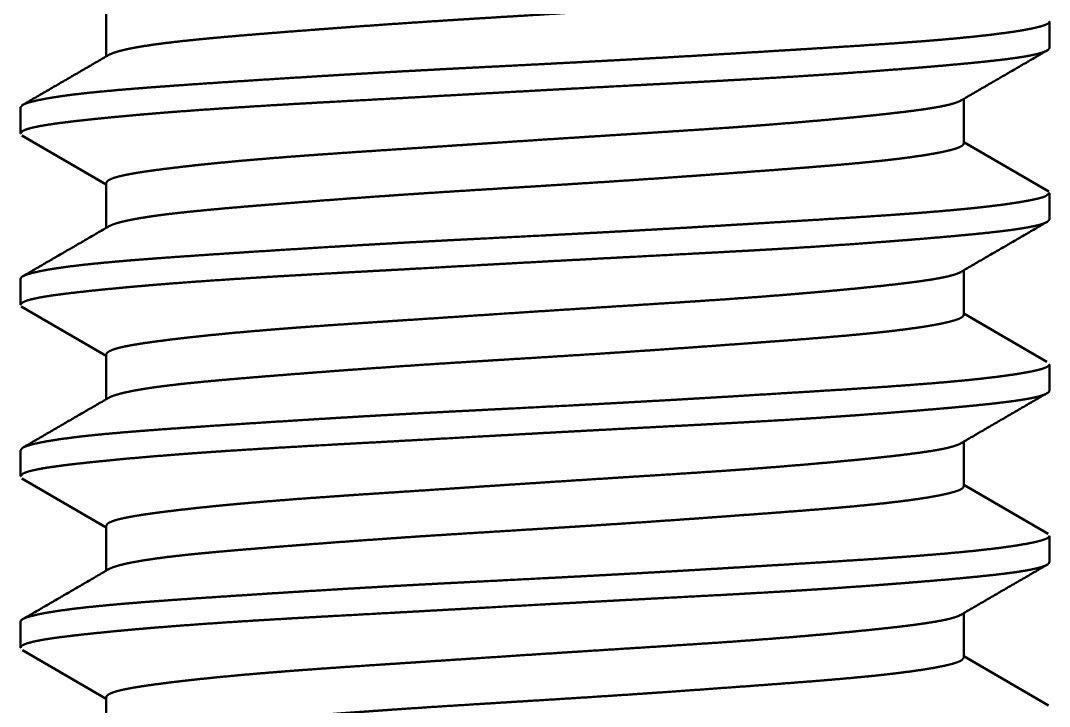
# Paper-space layout 'Layout1' of a CAD drawing. Header units: millimetres. Extents: x 0 to 420, y 0 to 297.
# Drawn here: x 142.78 to 148.79, y 161.11 to 165.11 of the extents above; entities that cross this region are included whole.
import ezdxf

# ---------------------------------------------------------------- set-up
doc = ezdxf.new("R2010")
doc.units = ezdxf.units.MM
doc.layers.add('170', color=7, linetype='Continuous', true_color=0xffffff)

psp = doc.layouts.get("Layout1")

# ---------------------------------------------------------------- linework, layer by layer
at = {"layer": '170', "color": 155, "linetype": 'Continuous', "lineweight": 50}
for p, q in [((143.285, 165.1602), (143.285, 164.8993)), ((148.785, 164.9492), (148.785, 165.1019)), ((148.285, 164.3909), (148.285, 164.6508)), ((142.785, 164.602), (142.785, 164.449)), ((142.7929, 164.4367), (143.285, 164.1508)), ((148.7816, 164.1104), (148.285, 164.399)), ((143.285, 164.1601), (143.285, 163.8992)), ((148.785, 163.9491), (148.785, 164.1019)), ((148.285, 163.3909), (148.285, 163.6509)), ((142.785, 163.602), (142.785, 163.4491)), ((142.7879, 163.4399), (143.285, 163.1512)), ((148.7709, 163.1166), (148.285, 163.3991)), ((143.285, 163.1601), (143.285, 162.8993)), ((148.785, 162.9491), (148.785, 163.102)), ((148.285, 162.3909), (148.285, 162.6514)), ((142.785, 162.6019), (142.785, 162.4492)), ((142.7927, 162.4368), (143.285, 162.1508)), ((148.7769, 162.1135), (148.285, 162.3993)), ((143.285, 162.1601), (143.285, 161.899)), ((148.785, 161.9491), (148.785, 162.102)), ((148.285, 161.3909), (148.285, 161.6508)), ((142.785, 161.6019), (142.785, 161.4491)), ((142.7963, 161.4348), (143.285, 161.1509)), ((148.7801, 161.1115), (148.285, 161.3991)), ((143.285, 161.1601), (143.285, 160.8991))]:
    psp.add_line(p, q, dxfattribs=at)
for points, knots in [([(143.2995, 164.9077), (143.3247, 164.919), (143.3555, 164.9287), (143.395, 164.9386), (143.4179, 164.9435), (143.4432, 164.9485), (143.4566, 164.951), (143.4706, 164.9535), (143.4851, 164.956), (143.5001, 164.9585), (143.5649, 164.9683), (143.6373, 164.9779), (143.7173, 164.9872), (143.8049, 164.9964), (143.8515, 165.001), (143.9001, 165.0056), (143.9505, 165.0102), (144.0023, 165.0148), (144.1101, 165.024), (144.2236, 165.0332), (144.3427, 165.0427), (144.4994, 165.0548), (144.5646, 165.0597), (144.6642, 165.0671), (144.7316, 165.0721), (144.8687, 165.0819), (145.0087, 165.0917), (145.1518, 165.1013), (145.2978, 165.1107), (145.372, 165.1154), (145.4464, 165.12), (145.5208, 165.1246), (145.744, 165.1383), (145.8929, 165.1476), (146.0418, 165.1569), (146.1908, 165.1665), (146.3383, 165.1763), (146.4828, 165.1861), (146.6245, 165.196), (146.7632, 165.2059), (146.899, 165.2158), (146.9659, 165.2206), (147.0318, 165.2255), (147.1594, 165.2349), (147.2815, 165.2441), (147.398, 165.2532), (147.509, 165.2623), (147.5625, 165.2669), (147.6145, 165.2715), (147.64, 165.2739), (147.665, 165.2762), (147.6896, 165.2785), (147.7137, 165.2809), (147.8054, 165.2903), (147.8895, 165.2999), (147.9661, 165.3096), (148.0352, 165.3194), (148.0668, 165.3244), (148.0966, 165.3294), (148.1242, 165.3343), (148.1496, 165.3393), (148.1938, 165.3489), (148.2293, 165.3583), (148.2563, 165.3676), (148.2744, 165.3768), (148.2776, 165.3791), (148.2802, 165.3814), (148.2823, 165.3837), (148.2837, 165.386), (148.285, 165.3907)], [0, 0, 0.005503, 0.011927, 0.020023, 0.024707, 0.029825, 0.032548, 0.035378, 0.038307, 0.041334, 0.054379, 0.068922, 0.084954, 0.102483, 0.111818, 0.121536, 0.131602, 0.141958, 0.163509, 0.186177, 0.209954, 0.241248, 0.254262, 0.274157, 0.28761, 0.314965, 0.342913, 0.371455, 0.400598, 0.415392, 0.430228, 0.445064, 0.489593, 0.51929, 0.548999, 0.578715, 0.608145, 0.636991, 0.665259, 0.692951, 0.720064, 0.733402, 0.746557, 0.772038, 0.796407, 0.819683, 0.84186, 0.852537, 0.862934, 0.868027, 0.873041, 0.877958, 0.882781, 0.901129, 0.91798, 0.933348, 0.947234, 0.953617, 0.959619, 0.965206, 0.970355, 0.979368, 0.986688, 0.992353, 0.996405, 0.997186, 0.997878, 0.998493, 0.999039, 1, 1]), ([(148.785, 165.1016), (148.785, 165.1015), (148.7845, 165.0992), (148.7834, 165.0969), (148.7816, 165.0946), (148.7792, 165.0924), (148.7627, 165.0833), (148.7356, 165.0742), (148.6981, 165.0649), (148.6501, 165.0553), (148.6364, 165.0529), (148.6221, 165.0504), (148.607, 165.0479), (148.5914, 165.0454), (148.5582, 165.0404), (148.5227, 165.0355), (148.4447, 165.0255), (148.3574, 165.0157), (148.2608, 165.006), (148.1549, 164.9965), (148.127, 164.9941), (148.0984, 164.9918), (148.0694, 164.9894), (148.0399, 164.9871), (147.9795, 164.9825), (147.9174, 164.9779), (147.7879, 164.9689), (147.6514, 164.9599), (147.5079, 164.9508), (147.3573, 164.9415), (147.2795, 164.9367), (147.2403, 164.9343), (147.121, 164.927), (146.8759, 164.9121), (146.6219, 164.8971), (146.4916, 164.8897), (146.4034, 164.8847), (146.3591, 164.8823), (146.1815, 164.8726), (146.0035, 164.8632), (145.825, 164.8539), (145.5565, 164.8402), (145.4218, 164.8334), (145.377, 164.8311), (145.2877, 164.8265), (145.1116, 164.8172), (144.9387, 164.8078), (144.7689, 164.798), (144.6022, 164.7881), (144.4387, 164.7781), (144.28, 164.7682), (144.1278, 164.7584), (143.9819, 164.7489), (143.8422, 164.7396), (143.709, 164.7303), (143.6448, 164.7257), (143.5824, 164.7212), (143.5222, 164.7166), (143.4642, 164.7121), (143.355, 164.7031), (143.2546, 164.6939), (143.163, 164.6845), (143.0803, 164.6747), (143.0611, 164.6722), (143.0424, 164.6697), (143.0244, 164.6672), (143.0071, 164.6646), (142.9744, 164.6596), (142.9443, 164.6546), (142.8919, 164.6447), (142.8498, 164.6348), (142.8326, 164.63), (142.818, 164.6252), (142.806, 164.6204), (142.7967, 164.6156), (142.785, 164.6016)], [0, 0, 0.000014, 0.000402, 0.000826, 0.001308, 0.001864, 0.004983, 0.009706, 0.016103, 0.024214, 0.026514, 0.028923, 0.031445, 0.034072, 0.039622, 0.045558, 0.058583, 0.07313, 0.089198, 0.106807, 0.111454, 0.116197, 0.121024, 0.125923, 0.135945, 0.14626, 0.167757, 0.190411, 0.214221, 0.239206, 0.2521, 0.258612, 0.278393, 0.31906, 0.36119, 0.382807, 0.397426, 0.404777, 0.434227, 0.463749, 0.49334, 0.537859, 0.560182, 0.567624, 0.582423, 0.611623, 0.640302, 0.668466, 0.696112, 0.723231, 0.749559, 0.774823, 0.799035, 0.822206, 0.844321, 0.854979, 0.865344, 0.875339, 0.884962, 0.903111, 0.919806, 0.935051, 0.948836, 0.952051, 0.955166, 0.958174, 0.961074, 0.966551, 0.971599, 0.980434, 0.987597, 0.990556, 0.993103, 0.99524, 0.996975, 1, 1]), ([(142.785, 164.449), (142.7964, 164.4633), (142.8006, 164.4657), (142.8056, 164.4681), (142.8112, 164.4705), (142.8175, 164.4729), (142.832, 164.4776), (142.8492, 164.4822), (142.8912, 164.4913), (142.9434, 164.5004), (143.0059, 164.5094), (143.0788, 164.5185), (143.0986, 164.5208), (143.119, 164.5232), (143.14, 164.5255), (143.1615, 164.5279), (143.2062, 164.5326), (143.2531, 164.5375), (143.3534, 164.5473), (143.4623, 164.5573), (143.5201, 164.5623), (143.58, 164.5673), (143.6108, 164.5698), (143.6421, 164.5723), (143.674, 164.5748), (143.7064, 164.5773), (143.8398, 164.5871), (143.9795, 164.5967), (144.1253, 164.6061), (144.2772, 164.6153), (144.3555, 164.6199), (144.4354, 164.6245), (144.5168, 164.6291), (144.5991, 164.6337), (144.936, 164.6521), (145.1088, 164.6616), (145.3734, 164.6764), (145.5531, 164.6864), (145.822, 164.7012), (146.0005, 164.7109), (146.3555, 164.7298), (146.4439, 164.7344), (146.5318, 164.739), (146.7047, 164.7481), (146.8733, 164.7571), (147.0378, 164.7662), (147.1981, 164.7754), (147.3542, 164.7849), (147.3925, 164.7874), (147.4306, 164.7898), (147.4681, 164.7923), (147.5052, 164.7948), (147.5781, 164.7998), (147.6491, 164.8048), (147.7858, 164.8148), (147.9153, 164.8247), (147.9773, 164.8296), (148.0376, 164.8345), (148.096, 164.8394), (148.1526, 164.8442), (148.259, 164.8538), (148.3559, 164.8631), (148.4434, 164.8722), (148.5215, 164.8812), (148.557, 164.8858), (148.5901, 164.8904), (148.6058, 164.8927), (148.6209, 164.895), (148.6353, 164.8973), (148.6491, 164.8997), (148.6974, 164.9092), (148.7351, 164.9189), (148.7623, 164.9288), (148.779, 164.9387), (148.7833, 164.9437), (148.7849, 164.9486), (148.785, 164.949)], [0, 0, 0.003028, 0.00384, 0.00475, 0.005763, 0.006875, 0.009405, 0.012345, 0.019459, 0.028235, 0.038685, 0.050846, 0.054154, 0.057557, 0.06105, 0.064634, 0.072076, 0.07988, 0.09656, 0.114672, 0.124266, 0.134221, 0.139337, 0.144543, 0.149841, 0.155218, 0.177367, 0.200541, 0.224729, 0.24993, 0.262911, 0.276153, 0.28965, 0.30331, 0.359164, 0.387812, 0.431686, 0.461475, 0.506073, 0.535666, 0.594524, 0.609168, 0.623751, 0.652401, 0.680358, 0.707629, 0.734213, 0.760103, 0.766467, 0.772776, 0.779009, 0.785165, 0.797253, 0.809042, 0.831728, 0.85323, 0.863537, 0.873545, 0.883255, 0.892657, 0.910341, 0.926452, 0.941013, 0.95403, 0.959959, 0.965498, 0.96812, 0.970644, 0.973066, 0.975378, 0.983534, 0.98998, 0.994768, 0.997977, 0.999069, 0.999935, 1, 1]), ([(148.2688, 164.6414), (148.2557, 164.6349), (148.2286, 164.6252), (148.1928, 164.6156), (148.1485, 164.6062), (148.0953, 164.597), (148.0807, 164.5947), (148.0655, 164.5924), (148.0498, 164.5901), (148.0336, 164.5878), (147.9999, 164.5832), (147.9643, 164.5786), (147.8875, 164.5694), (147.8032, 164.56), (147.7583, 164.5552), (147.7115, 164.5504), (147.6874, 164.548), (147.6377, 164.5431), (147.6122, 164.5407), (147.5065, 164.5308), (147.3952, 164.5209), (147.2786, 164.511), (147.1565, 164.5012), (147.0934, 164.4963), (147.029, 164.4915), (146.9631, 164.4867), (146.8961, 164.482), (146.76, 164.4728), (146.621, 164.4637), (146.4793, 164.4546), (146.2615, 164.4408), (146.1502, 164.4337), (146.0756, 164.429), (145.8892, 164.417), (145.5915, 164.3975), (145.4059, 164.3851), (145.3317, 164.3802), (145.2212, 164.3728), (145.1484, 164.368), (144.8653, 164.3494), (144.7284, 164.3402), (144.5946, 164.331), (144.529, 164.3264), (144.4644, 164.3217), (144.4013, 164.317), (144.3397, 164.3123), (144.2207, 164.3028), (144.1074, 164.2932), (143.9998, 164.2834), (143.898, 164.2735), (143.8735, 164.271), (143.8494, 164.2685), (143.8259, 164.266), (143.8028, 164.2635), (143.7581, 164.2585), (143.7153, 164.2536), (143.6355, 164.2439), (143.5633, 164.2345), (143.5301, 164.2298), (143.4988, 164.2252), (143.4838, 164.2229), (143.4694, 164.2206), (143.4554, 164.2183), (143.442, 164.216), (143.3939, 164.2069), (143.3546, 164.1977), (143.324, 164.1885), (143.3022, 164.1791), (143.2945, 164.1743), (143.2891, 164.1695), (143.285, 164.1601)], [0, 0, 0.002905, 0.008645, 0.016017, 0.02505, 0.03579, 0.038747, 0.041807, 0.044963, 0.048213, 0.054991, 0.062142, 0.077551, 0.094433, 0.10343, 0.112799, 0.117624, 0.12756, 0.132667, 0.153815, 0.176055, 0.199369, 0.22376, 0.236358, 0.249231, 0.262382, 0.275752, 0.302928, 0.330658, 0.35894, 0.402404, 0.424607, 0.439502, 0.476699, 0.536097, 0.573148, 0.587957, 0.61002, 0.624536, 0.681041, 0.708365, 0.735067, 0.748179, 0.761069, 0.773667, 0.78598, 0.809749, 0.832391, 0.853905, 0.874273, 0.879183, 0.884, 0.888719, 0.893342, 0.902296, 0.910871, 0.926883, 0.941384, 0.948066, 0.954367, 0.957376, 0.960286, 0.963102, 0.965812, 0.975567, 0.983599, 0.989962, 0.994699, 0.996494, 0.997941, 1, 1]), ([(143.2965, 163.9058), (143.3029, 163.9096), (143.3252, 163.9192), (143.3564, 163.929), (143.3754, 163.9339), (143.3965, 163.9389), (143.4196, 163.9439), (143.4449, 163.9488), (143.5014, 163.9587), (143.566, 163.9685), (143.6014, 163.9733), (143.6388, 163.9781), (143.6583, 163.9805), (143.6783, 163.9828), (143.6989, 163.9852), (143.7199, 163.9875), (143.8081, 163.9967), (143.9029, 164.0058), (144.0042, 164.0149), (144.112, 164.0241), (144.1683, 164.0288), (144.2559, 164.0358), (144.3163, 164.0406), (144.3468, 164.043), (144.4717, 164.0527), (144.6007, 164.0624), (144.7339, 164.0722), (144.8712, 164.0821), (144.9414, 164.087), (145.0126, 164.092), (145.0846, 164.0968), (145.1569, 164.1016), (145.3025, 164.111), (145.5976, 164.1293), (145.7846, 164.1408), (145.8599, 164.1455), (145.9726, 164.1525), (146.0471, 164.1573), (146.1948, 164.1668), (146.3409, 164.1765), (146.4852, 164.1863), (146.6278, 164.1962), (146.6984, 164.2012), (146.7679, 164.2062), (146.9036, 164.2161), (147.1615, 164.2351), (147.2836, 164.2443), (147.343, 164.2489), (147.4012, 164.2535), (147.5129, 164.2626), (147.6177, 164.2718), (147.7156, 164.2811), (147.8068, 164.2905), (147.8499, 164.2953), (147.8912, 164.3001), (147.9112, 164.3025), (147.9307, 164.305), (147.9498, 164.3075), (147.9684, 164.3099), (148.0375, 164.3198), (148.0981, 164.3296), (148.1504, 164.3394), (148.1945, 164.3491), (148.2133, 164.3538), (148.2301, 164.3586), (148.2377, 164.3609), (148.2447, 164.3633), (148.2512, 164.3656), (148.257, 164.3679), (148.2749, 164.3771), (148.2838, 164.3862), (148.285, 164.3906)], [0, 0, 0.001482, 0.006303, 0.012821, 0.016725, 0.021034, 0.025743, 0.030854, 0.042266, 0.055272, 0.062378, 0.069886, 0.073795, 0.077808, 0.081922, 0.086128, 0.103772, 0.122716, 0.142948, 0.16447, 0.175719, 0.19321, 0.205248, 0.211347, 0.236266, 0.262011, 0.288572, 0.315953, 0.329955, 0.344167, 0.358517, 0.372934, 0.401962, 0.460778, 0.49806, 0.513081, 0.535532, 0.550387, 0.579844, 0.608962, 0.637741, 0.66618, 0.680257, 0.694129, 0.721194, 0.772632, 0.797008, 0.80886, 0.820475, 0.842767, 0.863691, 0.883271, 0.901507, 0.910122, 0.918399, 0.922407, 0.926332, 0.930163, 0.933895, 0.947766, 0.959986, 0.970579, 0.979549, 0.983423, 0.986888, 0.988466, 0.989938, 0.991302, 0.992556, 0.996553, 0.999095, 1, 1]), ([(148.785, 164.1017), (148.7634, 164.0836), (148.7576, 164.0813), (148.7512, 164.079), (148.7441, 164.0767), (148.7364, 164.0744), (148.7189, 164.0697), (148.6989, 164.0651), (148.6512, 164.0555), (148.5934, 164.0457), (148.5255, 164.0358), (148.4472, 164.0258), (148.4261, 164.0233), (148.4043, 164.0209), (148.3821, 164.0184), (148.3592, 164.0159), (148.312, 164.011), (148.2627, 164.0062), (148.1576, 163.9967), (148.044, 163.9874), (147.9841, 163.9828), (147.922, 163.9782), (147.8901, 163.9759), (147.8577, 163.9737), (147.8247, 163.9714), (147.7913, 163.9691), (147.654, 163.96), (147.5107, 163.951), (147.3616, 163.9418), (147.1269, 163.9274), (147.0458, 163.9224), (146.9632, 163.9174), (146.8796, 163.9123), (146.7106, 163.9023), (146.539, 163.8924), (146.3648, 163.8826), (146.1881, 163.873), (146.0088, 163.8634), (145.8285, 163.8541), (145.4712, 163.8359), (145.294, 163.8268), (145.1179, 163.8176), (145.0302, 163.8128), (144.943, 163.808), (144.7719, 163.7982), (144.6054, 163.7883), (144.4434, 163.7784), (144.2858, 163.7685), (144.1327, 163.7588), (144.058, 163.7539), (143.985, 163.7491), (143.8447, 163.7397), (143.7118, 163.7305), (143.5864, 163.7215), (143.5265, 163.717), (143.4684, 163.7125), (143.4123, 163.7079), (143.358, 163.7033), (143.2565, 163.6941), (143.1646, 163.6846), (143.0823, 163.6749), (143.0095, 163.665), (142.9768, 163.66), (142.9464, 163.655), (142.9321, 163.6525), (142.9185, 163.6499), (142.9054, 163.6474), (142.8931, 163.6449), (142.8505, 163.635), (142.8185, 163.6254), (142.7971, 163.6159), (142.7864, 163.6066), (142.785, 163.6017)], [0, 0, 0.004662, 0.005686, 0.006817, 0.008053, 0.009392, 0.012383, 0.015789, 0.023842, 0.03355, 0.044921, 0.057983, 0.061511, 0.065132, 0.068843, 0.072642, 0.080504, 0.088717, 0.106191, 0.125059, 0.135018, 0.145331, 0.150621, 0.156, 0.16147, 0.167016, 0.189814, 0.213588, 0.23833, 0.277257, 0.290721, 0.30443, 0.318288, 0.346327, 0.374793, 0.40368, 0.432991, 0.462732, 0.492618, 0.551876, 0.581253, 0.610461, 0.625001, 0.639465, 0.667839, 0.695466, 0.722352, 0.748499, 0.773898, 0.786304, 0.798415, 0.821702, 0.843754, 0.864578, 0.87453, 0.884171, 0.893503, 0.902517, 0.919406, 0.934699, 0.948423, 0.960582, 0.966075, 0.971172, 0.973572, 0.975872, 0.978068, 0.980155, 0.987401, 0.992927, 0.9968, 0.99916, 1, 1]), ([(142.785, 163.4491), (142.7863, 163.454), (142.7969, 163.4637), (142.8181, 163.4731), (142.8498, 163.4824), (142.8922, 163.4915), (142.9044, 163.4938), (142.9174, 163.4961), (142.931, 163.4984), (142.9452, 163.5006), (142.9756, 163.5052), (143.0084, 163.5097), (143.0811, 163.5188), (143.1633, 163.5281), (143.2548, 163.5377), (143.3559, 163.5476), (143.3827, 163.5501), (143.4101, 163.5526), (143.438, 163.5551), (143.4663, 163.5576), (143.5244, 163.5627), (143.5844, 163.5677), (143.7097, 163.5776), (143.8424, 163.5873), (143.9822, 163.5969), (144.1295, 163.6064), (144.1674, 163.6087), (144.2442, 163.6134), (144.3613, 163.6203), (144.4407, 163.6248), (144.6028, 163.6339), (144.7691, 163.643), (144.9397, 163.6523), (145.0266, 163.657), (145.1145, 163.6619), (145.4683, 163.6817), (145.6464, 163.6916), (145.915, 163.7063), (146.05, 163.7135), (146.14, 163.7184), (146.3619, 163.7301), (146.7078, 163.7483), (146.8766, 163.7573), (147.0425, 163.7664), (147.124, 163.771), (147.2039, 163.7757), (147.3592, 163.7852), (147.5084, 163.795), (147.6516, 163.805), (147.7887, 163.815), (147.8549, 163.82), (147.9195, 163.825), (147.9818, 163.83), (148.042, 163.8349), (148.1558, 163.8445), (148.261, 163.854), (148.3576, 163.8632), (148.4455, 163.8724), (148.4661, 163.8747), (148.4861, 163.877), (148.5054, 163.8793), (148.5241, 163.8816), (148.5595, 163.8861), (148.5924, 163.8907), (148.6504, 163.8999), (148.6982, 163.9093), (148.7183, 163.9142), (148.7358, 163.9191), (148.7507, 163.9241), (148.763, 163.9291), (148.7794, 163.9391), (148.785, 163.9489), (148.785, 163.9491)], [0, 0, 0.000836, 0.003213, 0.007057, 0.012531, 0.019701, 0.021765, 0.02394, 0.026224, 0.028617, 0.033701, 0.03918, 0.05131, 0.064997, 0.080237, 0.097052, 0.101505, 0.106056, 0.110691, 0.115405, 0.12506, 0.135019, 0.155836, 0.177851, 0.201063, 0.225493, 0.231784, 0.244509, 0.263933, 0.277105, 0.303977, 0.331551, 0.359834, 0.374243, 0.388813, 0.447479, 0.477008, 0.521539, 0.543918, 0.558832, 0.595614, 0.652961, 0.680941, 0.708453, 0.721964, 0.735221, 0.760977, 0.785731, 0.809492, 0.832246, 0.843243, 0.853959, 0.864312, 0.874303, 0.893211, 0.910695, 0.926761, 0.94139, 0.944821, 0.948154, 0.951379, 0.954497, 0.96041, 0.965898, 0.975622, 0.98369, 0.987109, 0.990117, 0.992719, 0.994914, 0.998096, 0.999974, 1, 1]), ([(148.2656, 163.6396), (148.2565, 163.6353), (148.2441, 163.6304), (148.2295, 163.6254), (148.1936, 163.6158), (148.1493, 163.6064), (148.0967, 163.5972), (148.0359, 163.5881), (148.0024, 163.5835), (147.9668, 163.5789), (147.9482, 163.5766), (147.9291, 163.5743), (147.9095, 163.5719), (147.8894, 163.5696), (147.8047, 163.5601), (147.7133, 163.5506), (147.6152, 163.5409), (147.5104, 163.5311), (147.4555, 163.5262), (147.3988, 163.5212), (147.3699, 163.5187), (147.3109, 163.5137), (147.281, 163.5112), (147.1586, 163.5013), (147.0318, 163.4917), (146.9006, 163.4823), (146.7649, 163.4731), (146.6954, 163.4685), (146.6248, 163.4639), (146.4819, 163.4548), (146.1912, 163.4363), (145.8943, 163.4173), (145.7437, 163.4075), (145.5941, 163.3976), (145.2991, 163.378), (145.0097, 163.3589), (144.9384, 163.3542), (144.8681, 163.3495), (144.7307, 163.3404), (144.5976, 163.3312), (144.4687, 163.322), (144.4058, 163.3174), (144.3441, 163.3127), (144.3136, 163.3103), (144.2834, 163.3079), (144.2534, 163.3055), (144.2238, 163.3031), (144.1094, 163.2934), (144.0017, 163.2836), (143.9006, 163.2737), (143.806, 163.2638), (143.7613, 163.2589), (143.7182, 163.2539), (143.6767, 163.249), (143.6372, 163.2441), (143.5645, 163.2346), (143.5, 163.2254), (143.4436, 163.2163), (143.3955, 163.2072), (143.3746, 163.2026), (143.3557, 163.198), (143.3471, 163.1957), (143.339, 163.1934), (143.3315, 163.191), (143.3246, 163.1887), (143.3025, 163.1793), (143.2893, 163.1697), (143.285, 163.1605)], [0, 0, 0.001999, 0.004658, 0.007743, 0.01515, 0.02417, 0.034803, 0.04706, 0.0538, 0.060955, 0.06469, 0.068531, 0.072473, 0.076504, 0.093479, 0.111798, 0.131445, 0.152423, 0.163416, 0.174748, 0.180544, 0.192336, 0.198316, 0.22279, 0.24814, 0.274359, 0.301455, 0.315334, 0.329435, 0.357984, 0.416029, 0.475335, 0.505409, 0.535295, 0.594221, 0.65202, 0.666268, 0.680312, 0.707753, 0.734351, 0.760103, 0.772666, 0.785013, 0.791106, 0.797148, 0.803135, 0.80906, 0.831941, 0.853496, 0.873743, 0.892687, 0.901666, 0.910315, 0.918627, 0.926564, 0.941188, 0.954175, 0.965546, 0.975307, 0.979583, 0.983453, 0.985235, 0.98691, 0.988474, 0.98993, 0.994718, 0.997959, 1, 1]), ([(143.3011, 162.9086), (143.3035, 162.9099), (143.3137, 162.9147), (143.3261, 162.9195), (143.3574, 162.9293), (143.3973, 162.9391), (143.4457, 162.949), (143.5028, 162.9589), (143.5184, 162.9614), (143.5346, 162.9639), (143.5512, 162.9664), (143.5683, 162.9688), (143.604, 162.9737), (143.6414, 162.9784), (143.7219, 162.9878), (143.8096, 162.9969), (143.9046, 163.006), (144.0071, 163.0152), (144.1159, 163.0244), (144.23, 163.0338), (144.3493, 163.0432), (144.4737, 163.0528), (144.5379, 163.0577), (144.6366, 163.0651), (144.7041, 163.0701), (144.7382, 163.0725), (144.8761, 163.0824), (145.0165, 163.0922), (145.1595, 163.1018), (145.3049, 163.1112), (145.4529, 163.1204), (145.5278, 163.125), (145.6027, 163.1296), (145.9011, 163.1481), (146.0495, 163.1574), (146.1975, 163.167), (146.2713, 163.1718), (146.4181, 163.1817), (146.4903, 163.1866), (146.6322, 163.1965), (146.7706, 163.2064), (147.0374, 163.2259), (147.102, 163.2307), (147.1654, 163.2354), (147.2274, 163.24), (147.2878, 163.2446), (147.4043, 163.2537), (147.5148, 163.2628), (147.6194, 163.272), (147.7179, 163.2813), (147.7416, 163.2837), (147.7649, 163.286), (147.7876, 163.2884), (147.8099, 163.2908), (147.8529, 163.2956), (147.8939, 163.3004), (147.9701, 163.3101), (148.0385, 163.3199), (148.0698, 163.3249), (148.0991, 163.3298), (148.1131, 163.3323), (148.1265, 163.3348), (148.1394, 163.3372), (148.1518, 163.3397), (148.1959, 163.3494), (148.231, 163.3589), (148.2575, 163.3681), (148.2751, 163.3772), (148.2806, 163.3818), (148.2839, 163.3864), (148.285, 163.3906)], [0, 0, 0.000543, 0.002797, 0.005451, 0.011979, 0.020156, 0.029997, 0.041532, 0.044686, 0.047943, 0.051295, 0.054739, 0.061901, 0.069425, 0.085554, 0.10312, 0.122132, 0.142612, 0.164367, 0.187167, 0.210997, 0.235858, 0.248675, 0.268389, 0.281857, 0.288665, 0.316203, 0.34424, 0.372773, 0.4018, 0.431328, 0.446271, 0.461214, 0.520754, 0.550382, 0.579915, 0.594647, 0.62394, 0.638357, 0.666681, 0.694332, 0.747606, 0.760498, 0.773171, 0.785546, 0.797618, 0.820878, 0.84296, 0.863869, 0.883587, 0.888328, 0.892982, 0.897537, 0.901992, 0.910608, 0.918836, 0.934135, 0.947901, 0.95421, 0.960134, 0.96295, 0.965669, 0.968291, 0.970811, 0.979797, 0.987049, 0.992619, 0.996576, 0.998004, 0.999133, 1, 1]), ([(148.785, 163.1019), (148.7798, 163.0929), (148.7639, 163.0838), (148.7375, 163.0747), (148.7203, 163.0701), (148.7004, 163.0654), (148.6895, 163.063), (148.6778, 163.0606), (148.6655, 163.0582), (148.6526, 163.0558), (148.5946, 163.0459), (148.5268, 163.036), (148.4495, 163.0261), (148.3626, 163.0163), (148.3156, 163.0114), (148.2661, 163.0065), (148.2404, 163.0041), (148.2141, 163.0017), (148.1873, 162.9993), (148.16, 162.9969), (148.0461, 162.9876), (147.9246, 162.9784), (147.7957, 162.9694), (147.6592, 162.9604), (147.5881, 162.9558), (147.4404, 162.9466), (147.2095, 162.9324), (146.8856, 162.9127), (146.6737, 162.9002), (146.587, 162.8951), (146.4558, 162.8877), (146.368, 162.8828), (146.1916, 162.8731), (146.0139, 162.8637), (145.6553, 162.8452), (145.5649, 162.8407), (145.4751, 162.8361), (145.2972, 162.827), (145.1217, 162.8178), (144.9487, 162.8083), (144.8631, 162.8035), (144.7782, 162.7986), (144.6938, 162.7936), (144.6102, 162.7886), (144.4465, 162.7786), (144.2886, 162.7687), (144.1365, 162.759), (143.9901, 162.7495), (143.8495, 162.74), (143.7814, 162.7354), (143.715, 162.7308), (143.5886, 162.7216), (143.4707, 162.7126), (143.3612, 162.7036), (143.2601, 162.6944), (143.2127, 162.6898), (143.1674, 162.685), (143.1456, 162.6825), (143.1244, 162.6801), (143.1039, 162.6776), (143.084, 162.6751), (143.0108, 162.6652), (142.9477, 162.6552), (142.8947, 162.6453), (142.8519, 162.6354), (142.8427, 162.6329), (142.8343, 162.6305), (142.8264, 162.6281), (142.8193, 162.6256), (142.807, 162.6208), (142.7975, 162.6161), (142.785, 162.602)], [0, 0, 0.001731, 0.004751, 0.00938, 0.012328, 0.015709, 0.017564, 0.019531, 0.021609, 0.023793, 0.033535, 0.044868, 0.057773, 0.072254, 0.080092, 0.088331, 0.092605, 0.096975, 0.101429, 0.105963, 0.124887, 0.145059, 0.166468, 0.189124, 0.200923, 0.225424, 0.263732, 0.317472, 0.352607, 0.366995, 0.388751, 0.403312, 0.432579, 0.462034, 0.521507, 0.536485, 0.551388, 0.580887, 0.609979, 0.638668, 0.652862, 0.666953, 0.680945, 0.694827, 0.721982, 0.748173, 0.773413, 0.797704, 0.821039, 0.832344, 0.843367, 0.864353, 0.883936, 0.902133, 0.918947, 0.926831, 0.934364, 0.937997, 0.941533, 0.944961, 0.948281, 0.960517, 0.97109, 0.980018, 0.987299, 0.988863, 0.990323, 0.99168, 0.992933, 0.995115, 0.996879, 1, 1]), ([(142.785, 162.4494), (142.7972, 162.4638), (142.8066, 162.4686), (142.8187, 162.4733), (142.8336, 162.478), (142.8511, 162.4827), (142.8939, 162.4919), (142.9468, 162.5009), (143.0097, 162.5099), (143.0826, 162.519), (143.1228, 162.5236), (143.1657, 162.5283), (143.188, 162.5307), (143.211, 162.5331), (143.2344, 162.5356), (143.2584, 162.538), (143.3595, 162.5479), (143.4689, 162.5579), (143.5865, 162.5678), (143.7125, 162.5778), (143.7453, 162.5802), (143.7786, 162.5827), (143.8124, 162.5852), (143.8467, 162.5876), (143.9165, 162.5925), (143.9876, 162.5973), (144.134, 162.6066), (144.2861, 162.6159), (144.4436, 162.625), (144.6068, 162.6341), (144.6905, 162.6387), (144.7327, 162.641), (144.8602, 162.6479), (145.119, 162.6621), (145.4718, 162.6818), (145.6515, 162.6918), (145.7419, 162.6968), (145.8319, 162.7017), (146.011, 162.7114), (146.1887, 162.7209), (146.4526, 162.7349), (146.5834, 162.7417), (146.6702, 162.7463), (146.8827, 162.7576), (147.0473, 162.7667), (147.2071, 162.7759), (147.362, 162.7854), (147.4376, 162.7903), (147.512, 162.7953), (147.5852, 162.8003), (147.6566, 162.8053), (147.7935, 162.8154), (147.9226, 162.8253), (148.0441, 162.8351), (148.1579, 162.8447), (148.2119, 162.8495), (148.2639, 162.8542), (148.3137, 162.8589), (148.361, 162.8636), (148.4482, 162.8727), (148.5257, 162.8818), (148.5935, 162.8908), (148.6515, 162.9001), (148.6645, 162.9025), (148.6769, 162.9048), (148.6886, 162.9072), (148.6996, 162.9097), (148.7196, 162.9145), (148.737, 162.9195), (148.7636, 162.9294), (148.7796, 162.9393), (148.785, 162.9494)], [0, 0, 0.003123, 0.004871, 0.007027, 0.009609, 0.012614, 0.019855, 0.028737, 0.039254, 0.051421, 0.05813, 0.065262, 0.068985, 0.072803, 0.076706, 0.080697, 0.09752, 0.115709, 0.135253, 0.156167, 0.16161, 0.16714, 0.17276, 0.178456, 0.190025, 0.20183, 0.226128, 0.251344, 0.277473, 0.304527, 0.318405, 0.325406, 0.346551, 0.389462, 0.447956, 0.477755, 0.492742, 0.507672, 0.537361, 0.566821, 0.610586, 0.632273, 0.64666, 0.681898, 0.709184, 0.735675, 0.761373, 0.773925, 0.786273, 0.798414, 0.810261, 0.832986, 0.854431, 0.874611, 0.89352, 0.902492, 0.911138, 0.919417, 0.927285, 0.941804, 0.95472, 0.966047, 0.975778, 0.977961, 0.980043, 0.982022, 0.983894, 0.987305, 0.990286, 0.994989, 0.998105, 1, 1]), ([(148.276, 162.6462), (148.257, 162.6355), (148.2304, 162.6257), (148.195, 162.6161), (148.1741, 162.6114), (148.1508, 162.6067), (148.1384, 162.6044), (148.1254, 162.602), (148.1119, 162.5997), (148.0979, 162.5974), (148.037, 162.5883), (147.9684, 162.5791), (147.892, 162.5699), (147.8079, 162.5605), (147.7629, 162.5557), (147.716, 162.5509), (147.6673, 162.546), (147.6171, 162.5411), (147.5123, 162.5313), (147.4017, 162.5214), (147.2852, 162.5115), (147.1629, 162.5017), (147.0996, 162.4968), (147.0348, 162.4919), (146.9693, 162.4872), (146.9029, 162.4825), (146.7676, 162.4733), (146.629, 162.4642), (146.4871, 162.4551), (146.3052, 162.4436), (146.2682, 162.4412), (146.1943, 162.4365), (146.0461, 162.4271), (145.8975, 162.4175), (145.6741, 162.4029), (145.5621, 162.3955), (145.4873, 162.3905), (145.3018, 162.3782), (145.1563, 162.3685), (144.873, 162.3499), (144.7354, 162.3407), (144.6675, 162.3361), (144.6006, 162.3314), (144.4709, 162.3222), (144.3464, 162.3128), (144.2273, 162.3034), (144.1134, 162.2937), (144.0585, 162.2888), (144.005, 162.2839), (143.9787, 162.2814), (143.9528, 162.2789), (143.9275, 162.2764), (143.9026, 162.2739), (143.8076, 162.264), (143.72, 162.2541), (143.6398, 162.2444), (143.5669, 162.235), (143.5499, 162.2326), (143.5333, 162.2303), (143.5172, 162.228), (143.5016, 162.2257), (143.472, 162.221), (143.4446, 162.2165), (143.3963, 162.2074), (143.3566, 162.1983), (143.3255, 162.189), (143.3031, 162.1796), (143.2952, 162.1748), (143.2895, 162.17), (143.285, 162.1604)], [0, 0, 0.004338, 0.009971, 0.017251, 0.021525, 0.026231, 0.028748, 0.031372, 0.034096, 0.036915, 0.049157, 0.062928, 0.078222, 0.095046, 0.104041, 0.113427, 0.123156, 0.133179, 0.154105, 0.176187, 0.19942, 0.223817, 0.236454, 0.249356, 0.262426, 0.275663, 0.302625, 0.330236, 0.358496, 0.394751, 0.402109, 0.416844, 0.446366, 0.475955, 0.520472, 0.542789, 0.55769, 0.594665, 0.623659, 0.680092, 0.707525, 0.721046, 0.734377, 0.760241, 0.785049, 0.808812, 0.831527, 0.84249, 0.853185, 0.858432, 0.863595, 0.868664, 0.873639, 0.89262, 0.91014, 0.926208, 0.940817, 0.944239, 0.947569, 0.950806, 0.953945, 0.959899, 0.965421, 0.97519, 0.983285, 0.989735, 0.994571, 0.996414, 0.997895, 1, 1]), ([(143.2957, 161.9053), (143.3039, 161.9101), (143.3266, 161.9197), (143.3581, 161.9294), (143.3772, 161.9344), (143.3985, 161.9394), (143.422, 161.9444), (143.4476, 161.9493), (143.5047, 161.9593), (143.5697, 161.969), (143.6427, 161.9786), (143.7236, 161.9879), (143.7451, 161.9903), (143.7671, 161.9926), (143.7896, 161.9949), (143.8125, 161.9972), (143.8596, 162.0018), (143.9081, 162.0063), (144.0099, 162.0154), (144.1179, 162.0246), (144.2319, 162.0339), (144.3522, 162.0434), (144.4146, 162.0483), (144.4781, 162.0532), (144.6079, 162.063), (144.7413, 162.0728), (144.8784, 162.0826), (144.9483, 162.0875), (145.0191, 162.0924), (145.0909, 162.0973), (145.1636, 162.1021), (145.3101, 162.1115), (145.4575, 162.1207), (145.7545, 162.139), (145.8292, 162.1436), (145.9417, 162.1506), (146.0168, 162.1553), (146.2027, 162.1673), (146.3489, 162.177), (146.4928, 162.1868), (146.6345, 162.1967), (146.7045, 162.2017), (146.8085, 162.2092), (146.8767, 162.2141), (147.0418, 162.2262), (147.1683, 162.2356), (147.2898, 162.2448), (147.4064, 162.2539), (147.4628, 162.2585), (147.4905, 162.2608), (147.5179, 162.2631), (147.5713, 162.2677), (147.623, 162.2723), (147.7208, 162.2816), (147.8116, 162.291), (147.8952, 162.3006), (147.9716, 162.3103), (148.0071, 162.3153), (148.0406, 162.3203), (148.0719, 162.3252), (148.1011, 162.3302), (148.1531, 162.34), (148.1966, 162.3496), (148.2316, 162.359), (148.258, 162.3683), (148.2632, 162.3706), (148.2679, 162.3729), (148.272, 162.3752), (148.2756, 162.3775), (148.2809, 162.3821), (148.2841, 162.3867), (148.285, 162.391)], [0, 0, 0.001895, 0.00679, 0.013348, 0.017272, 0.021633, 0.026413, 0.031591, 0.043118, 0.0562, 0.070832, 0.087037, 0.091336, 0.095736, 0.100235, 0.104817, 0.114214, 0.12392, 0.144249, 0.165796, 0.188558, 0.21255, 0.225005, 0.23767, 0.26355, 0.29016, 0.317492, 0.331431, 0.345551, 0.35986, 0.374347, 0.403561, 0.432927, 0.492114, 0.507004, 0.529413, 0.544389, 0.581437, 0.610571, 0.639266, 0.667522, 0.681482, 0.702213, 0.715818, 0.748737, 0.773959, 0.798202, 0.82146, 0.832717, 0.838251, 0.843718, 0.854387, 0.864696, 0.884246, 0.902387, 0.919128, 0.934455, 0.941585, 0.94832, 0.954628, 0.960512, 0.97103, 0.97989, 0.987101, 0.992672, 0.993812, 0.994851, 0.995787, 0.996623, 0.998029, 0.999132, 1, 1]), ([(148.785, 162.102), (148.7801, 162.0932), (148.7772, 162.0909), (148.7736, 162.0886), (148.7693, 162.0863), (148.7644, 162.084), (148.738, 162.0749), (148.7013, 162.0656), (148.6543, 162.0561), (148.5969, 162.0463), (148.5643, 162.0413), (148.529, 162.0363), (148.4912, 162.0313), (148.4512, 162.0263), (148.3643, 162.0165), (148.2685, 162.0068), (148.1639, 161.9973), (148.0503, 161.9879), (148.0205, 161.9856), (147.9901, 161.9833), (147.9592, 161.981), (147.9278, 161.9787), (147.8638, 161.9741), (147.7981, 161.9696), (147.6619, 161.9605), (147.5193, 161.9515), (147.2147, 161.9327), (147.1345, 161.9278), (147.0533, 161.9229), (146.8885, 161.9129), (146.7204, 161.9029), (146.5491, 161.893), (146.3745, 161.8831), (146.1967, 161.8734), (146.0174, 161.8639), (145.8385, 161.8546), (145.4815, 161.8364), (145.3034, 161.8273), (145.2145, 161.8227), (145.126, 161.818), (144.9518, 161.8085), (144.7815, 161.7988), (144.6151, 161.7889), (144.4524, 161.779), (144.3725, 161.774), (144.2546, 161.7666), (144.1775, 161.7616), (143.9927, 161.7496), (143.8526, 161.7403), (143.7194, 161.7311), (143.5931, 161.722), (143.5326, 161.7174), (143.503, 161.7152), (143.4739, 161.7129), (143.4174, 161.7083), (143.3632, 161.7038), (143.2618, 161.6946), (143.1697, 161.6852), (143.0868, 161.6755), (143.0132, 161.6655), (142.9799, 161.6605), (142.9491, 161.6554), (142.921, 161.6504), (142.8956, 161.6454), (142.8526, 161.6356), (142.8201, 161.6259), (142.7981, 161.6164), (142.7866, 161.607), (142.7855, 161.6047), (142.785, 161.6024), (142.785, 161.602)], [0, 0, 0.001675, 0.002289, 0.002995, 0.003798, 0.0047, 0.009313, 0.015585, 0.023531, 0.033173, 0.038636, 0.044535, 0.050843, 0.057527, 0.071998, 0.087936, 0.105332, 0.124202, 0.129152, 0.134196, 0.139332, 0.144547, 0.155176, 0.166076, 0.188676, 0.21234, 0.262866, 0.276165, 0.28963, 0.31697, 0.344849, 0.373262, 0.402214, 0.43171, 0.46143, 0.491099, 0.550287, 0.579805, 0.594544, 0.609222, 0.638102, 0.666344, 0.693954, 0.720934, 0.734184, 0.753758, 0.766536, 0.79721, 0.820456, 0.842563, 0.863523, 0.873571, 0.878486, 0.883323, 0.892712, 0.901713, 0.918562, 0.933895, 0.947718, 0.960022, 0.965599, 0.970761, 0.975486, 0.979776, 0.987074, 0.992687, 0.99666, 0.999109, 0.999541, 0.999933, 1, 1]), ([(142.785, 161.4494), (142.7865, 161.4544), (142.7883, 161.4569), (142.7908, 161.4593), (142.794, 161.4618), (142.7978, 161.4642), (142.8074, 161.469), (142.8197, 161.4737), (142.852, 161.4829), (142.8948, 161.492), (142.9201, 161.4965), (142.948, 161.5011), (142.9629, 161.5033), (142.9786, 161.5056), (142.9949, 161.5079), (143.0118, 161.5102), (143.0855, 161.5193), (143.1684, 161.5286), (143.2604, 161.5382), (143.3614, 161.5481), (143.4154, 161.5531), (143.4716, 161.5581), (143.5302, 161.5631), (143.5908, 161.5682), (143.7172, 161.5781), (143.8504, 161.5879), (143.9903, 161.5974), (144.1369, 161.6068), (144.2128, 161.6115), (144.3297, 161.6184), (144.4094, 161.623), (144.6124, 161.6344), (144.949, 161.6528), (145.1227, 161.6623), (145.2109, 161.6673), (145.2999, 161.6722), (145.4784, 161.6822), (145.8355, 161.7019), (146.0142, 161.7116), (146.2376, 161.7235), (146.2823, 161.7259), (146.3712, 161.7306), (146.5462, 161.7398), (146.8858, 161.7578), (147.0504, 161.7669), (147.2115, 161.7762), (147.2904, 161.7809), (147.3676, 161.7858), (147.4431, 161.7907), (147.517, 161.7956), (147.6597, 161.8055), (147.7958, 161.8155), (147.8614, 161.8205), (147.9253, 161.8255), (147.9566, 161.828), (148.018, 161.8329), (148.048, 161.8354), (148.162, 161.8451), (148.2669, 161.8545), (148.3628, 161.8637), (148.4497, 161.8729), (148.4897, 161.8774), (148.5275, 161.882), (148.5455, 161.8843), (148.5629, 161.8866), (148.5797, 161.8889), (148.5957, 161.8912), (148.6534, 161.9004), (148.7007, 161.9099), (148.7375, 161.9197), (148.764, 161.9296), (148.7733, 161.9345), (148.7799, 161.9396), (148.785, 161.9492)], [0, 0, 0.000874, 0.001377, 0.001954, 0.002612, 0.003359, 0.005138, 0.007312, 0.012881, 0.020119, 0.024372, 0.029056, 0.03156, 0.034172, 0.036896, 0.039728, 0.052021, 0.06583, 0.081139, 0.097945, 0.106914, 0.116262, 0.125996, 0.136065, 0.157053, 0.17916, 0.202372, 0.226697, 0.239279, 0.258679, 0.271884, 0.30555, 0.361354, 0.390149, 0.404775, 0.419539, 0.449127, 0.508338, 0.537958, 0.575004, 0.582411, 0.597138, 0.626155, 0.682458, 0.709748, 0.736456, 0.749543, 0.762349, 0.774878, 0.787131, 0.810817, 0.833413, 0.844302, 0.854913, 0.860113, 0.870304, 0.875279, 0.894224, 0.911661, 0.927612, 0.942075, 0.948748, 0.955042, 0.958048, 0.960954, 0.963754, 0.966443, 0.976118, 0.984092, 0.990405, 0.99508, 0.996824, 0.998198, 1, 1]), ([(148.2696, 161.6419), (148.2576, 161.6358), (148.2454, 161.6308), (148.2309, 161.6259), (148.1957, 161.6163), (148.152, 161.6069), (148.0999, 161.5977), (148.0393, 161.5886), (148.0228, 161.5863), (148.0058, 161.584), (147.9882, 161.5816), (147.9701, 161.5793), (147.9327, 161.5747), (147.8934, 161.57), (147.8096, 161.5607), (147.7187, 161.5512), (147.6208, 161.5415), (147.5158, 161.5316), (147.4606, 161.5266), (147.4041, 161.5216), (147.3463, 161.5167), (147.2873, 161.5117), (147.1656, 161.5019), (147.0391, 161.4922), (146.9077, 161.4828), (146.7714, 161.4735), (146.6316, 161.4644), (146.4897, 161.4553), (146.1995, 161.4369), (146.0512, 161.4274), (145.9763, 161.4226), (145.9011, 161.4177), (145.7513, 161.408), (145.4543, 161.3883), (145.2339, 161.3736), (145.1244, 161.3664), (145.0521, 161.3616), (144.8754, 161.35), (144.7383, 161.3409), (144.605, 161.3317), (144.4755, 161.3225), (144.4437, 161.3202), (144.3808, 161.3155), (144.3498, 161.3131), (144.2888, 161.3083), (144.2294, 161.3036), (144.1154, 161.2939), (144.0076, 161.2841), (143.9061, 161.2743), (143.8108, 161.2643), (143.7879, 161.2618), (143.7655, 161.2593), (143.7435, 161.2568), (143.722, 161.2544), (143.6805, 161.2494), (143.6411, 161.2446), (143.5683, 161.2352), (143.5034, 161.2259), (143.4465, 161.2168), (143.3977, 161.2077), (143.3868, 161.2054), (143.3764, 161.2031), (143.3666, 161.2007), (143.3573, 161.1984), (143.3405, 161.1938), (143.326, 161.1892), (143.3035, 161.1798), (143.2898, 161.1703), (143.2863, 161.1655), (143.285, 161.1606), (143.285, 161.1602)], [0, 0, 0.00268, 0.005307, 0.00834, 0.015609, 0.024505, 0.035041, 0.047248, 0.050562, 0.053986, 0.057515, 0.061139, 0.068658, 0.07653, 0.093328, 0.111521, 0.131108, 0.152107, 0.163139, 0.174441, 0.185989, 0.197781, 0.222082, 0.247345, 0.273572, 0.300769, 0.328669, 0.35699, 0.414884, 0.444457, 0.459403, 0.474413, 0.504309, 0.56357, 0.607553, 0.629394, 0.64383, 0.679084, 0.70644, 0.733046, 0.758902, 0.765249, 0.777798, 0.783998, 0.796174, 0.808035, 0.83082, 0.852369, 0.872687, 0.891763, 0.896338, 0.900831, 0.905238, 0.909547, 0.917859, 0.925768, 0.940393, 0.95344, 0.964913, 0.974803, 0.977026, 0.979143, 0.981149, 0.983046, 0.986512, 0.989555, 0.994408, 0.997725, 0.998916, 0.999922, 1, 1]), ([(143.3044, 160.9104), (143.3147, 160.9152), (143.3208, 160.9176), (143.3274, 160.92), (143.3593, 160.9298), (143.3997, 160.9396), (143.4485, 160.9495), (143.5057, 160.9594), (143.5375, 160.9644), (143.5714, 160.9693), (143.5892, 160.9717), (143.6074, 160.9741), (143.6262, 160.9765), (143.6453, 160.9789), (143.7265, 160.9883), (143.8146, 160.9974), (143.9098, 161.0065), (144.0119, 161.0156), (144.0656, 161.0202), (144.121, 161.0249), (144.178, 161.0296), (144.2361, 161.0343), (144.356, 161.0437), (144.4806, 161.0534), (144.61, 161.0631), (144.7784, 161.0755), (144.8479, 161.0804), (144.8829, 161.0829), (144.9532, 161.0879), (145.0241, 161.0927), (145.1674, 161.1023), (145.3127, 161.1116), (145.46, 161.1208), (145.6469, 161.1324), (145.6846, 161.1347), (145.7597, 161.1393), (145.9092, 161.1486), (146.0576, 161.158), (146.2051, 161.1675), (146.3516, 161.1772), (146.4244, 161.1821), (146.497, 161.1871), (146.6395, 161.197), (146.7782, 161.207), (147.0439, 161.2264), (147.1709, 161.2358), (147.2937, 161.2451), (147.4104, 161.2542), (147.5207, 161.2633), (147.6247, 161.2725), (147.7224, 161.2817), (147.7689, 161.2865), (147.8137, 161.2912), (147.8355, 161.2937), (147.8569, 161.2961), (147.8777, 161.2985), (147.898, 161.3009), (147.974, 161.3107), (148.042, 161.3205), (148.102, 161.3303), (148.154, 161.3402), (148.1657, 161.3426), (148.1769, 161.345), (148.1876, 161.3475), (148.1977, 161.3499), (148.2163, 161.3547), (148.2327, 161.3593), (148.2587, 161.3686), (148.2758, 161.3777), (148.285, 161.3909)], [0, 0, 0.00226, 0.003564, 0.004973, 0.011624, 0.019912, 0.029834, 0.041401, 0.04781, 0.054639, 0.058214, 0.061888, 0.065651, 0.069504, 0.085784, 0.103451, 0.122495, 0.142927, 0.153673, 0.164768, 0.176155, 0.187783, 0.211752, 0.236668, 0.262524, 0.296183, 0.31006, 0.317055, 0.331118, 0.345282, 0.373904, 0.402923, 0.432334, 0.469663, 0.477184, 0.492186, 0.52204, 0.551692, 0.581145, 0.6104, 0.624953, 0.639448, 0.667936, 0.69564, 0.748741, 0.77413, 0.798675, 0.822004, 0.844068, 0.864882, 0.884446, 0.893753, 0.902744, 0.907115, 0.911395, 0.915567, 0.91964, 0.934926, 0.948621, 0.96074, 0.971277, 0.973661, 0.975947, 0.978131, 0.980211, 0.984039, 0.987428, 0.992925, 0.996797, 1, 1])]:
    psp.add_open_spline(points, degree=1, knots=knots, dxfattribs=at)
for points in [[(143.3071, 164.9122), (142.7928, 164.6134)], [(148.2631, 164.6381), (148.7775, 164.937)], [(148.2598, 163.6363), (148.7732, 163.9346)], [(143.3039, 163.9101), (142.7905, 163.6119)], [(143.3081, 162.9127), (142.7942, 162.6141)], [(148.2695, 162.6424), (148.7836, 162.9412)], [(143.3027, 161.9093), (142.7885, 161.6105)], [(148.2635, 161.6384), (148.7773, 161.9368)]]:
    psp.add_open_spline(points, degree=1, dxfattribs=at)

doc.saveas('drawing.dxf')
